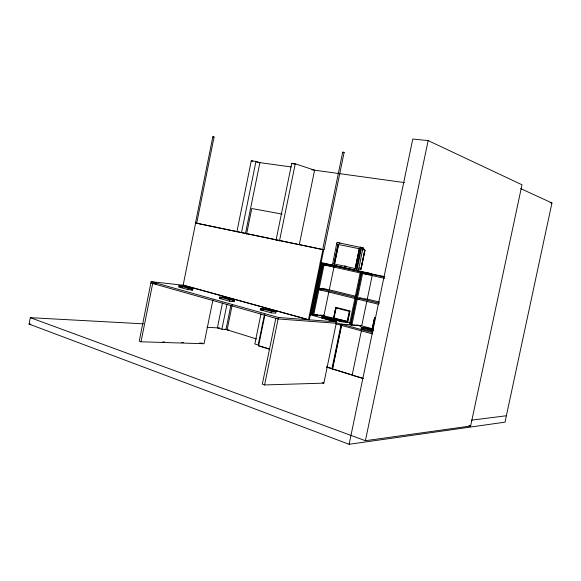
<?xml version="1.0" encoding="UTF-8"?>
<svg xmlns="http://www.w3.org/2000/svg" width="581" height="581" viewBox="0 0 581 581"><rect width="100%" height="100%" fill="white"/><g stroke="black" fill="none" stroke-linecap="round" stroke-linejoin="round"><path stroke-width="0.87" d="M334.605 265.205L334.925 265.764M358.738 269.613L358.717 269.693A9.027 7.684 -80 0 0 358.637 270.114L358.455 270.652L362.958 247.724L364.839 250.447L360.874 269.235A0.784 0.668 -79.8 0 0 361.004 268.967L361.091 268.545A5.171 4.401 -79.7 0 1 361.171 268.124L361.375 267.151M360.939 247.789L360.605 247.179L361.556 247.927L356.959 270.1L355.732 270.463L356.335 269.991L360.939 247.789L361.549 247.978M363.125 247.949L337.387 242.538L336.813 242.96L332.405 265.176L356.356 270.572M363.147 248.261L363.132 248.436A7.364 6.195 -77.4 0 1 363.031 248.937L362.943 249.336M364.81 250.607L364.803 250.12M520.656 188.593L551.95 202.965L505.012 422.155L349.116 444.283L29.05 324.082L30.306 317.676L143.565 323.842M184.511 285.373L151.147 281.669L139.244 341.17L141.016 341.788L204.054 343.727L212.929 299.883M141.016 341.788L152.687 283.477L156.289 283.869M178.933 285.743L178.672 287.036L187.953 289.621L192.551 290.108L192.812 288.808L183.545 286.251L178.933 285.743L188.215 288.314L192.812 288.808M195.485 222.981L212.842 136.724L213.401 136.782L214.062 137.014L196.69 223.227M322.833 249.561L195.63 223.01L183.153 285.22L308.475 319.768L322.934 249.59L323.464 249.699M187.953 289.621L188.215 288.314M219.473 298.409L219.749 297.065L224.288 297.516L234.354 300.304L234.078 301.648L229.56 301.219L219.473 298.409L221.746 298.634M222.443 302.977L217.396 327.866L221.891 329.253L225.987 329.471L230.853 305.504M236.866 231.87L251.29 160.755L255.967 161.402L259.881 162.629L245.458 233.627M221.891 329.253L226.939 304.386M241.543 232.451L255.967 161.402M229.56 301.219L229.836 299.861L234.354 300.304M232.153 305.105L227.113 329.914L228.798 330.001M246.562 234.223L251.776 208.528L282.046 214.084M260.295 309.789L260.578 308.395L265.023 308.787L275.924 311.801L275.634 313.203L271.218 312.839L260.295 309.789L263.854 310.094M260.992 313.856L254.841 343.959L258.204 345.012L264.377 314.815M276.011 240.367L291.749 163.326L295.257 163.798L314.59 170.182L299.309 244.63M279.454 241.086L295.257 163.798M269.802 349.341L258.589 345.826L264.921 314.866M271.218 312.839L271.509 311.423L275.924 311.801M275.815 318.294L262.321 384.157L264.595 384.949L323.842 383.133L336.522 321.91L310.319 314.815M264.595 384.949L278.422 317.473L336.522 321.91M362.914 249.503L362.813 249.99M309.303 319.833L323.748 249.75L322.673 249.532L342.71 152.149L344.097 152.454L342.739 152.186M324.045 249.815L344.119 152.44M349.827 322.695L323.9 315.737L312.803 314.626L323.341 263.563L361.397 271.981L371.993 273.796L334.307 265.481L322.629 263.411L312.099 314.474L311.191 314.227L321.482 264.333L322.397 264.537M313.718 314.873L324.024 264.892L330.712 266.047M321.896 316.805L321.663 317.952L331.105 320.509L334.373 320.763L334.612 319.615L325.193 317.081L321.896 316.805L331.344 319.354L334.612 319.615M322.077 316.449L322.302 315.345L320.603 315.2M322.775 316.601L323 315.498L319.601 315.207M323.029 316.529L323.392 314.771M333.385 266.439L333.61 265.335M333.952 263.876L337.975 244.419L359.683 248.799L355.572 268.604L333.952 263.876L334.591 263.992L338.607 244.557L337.975 244.419M334.097 263.905L338.12 244.456M334.416 263.963L338.433 244.521M323.726 316.681L328.846 291.815M355.114 297.298L319.158 288.503L329.26 289.825L334.307 265.481M324.953 318.221L325.193 317.081M329.565 318.606C316.347 315.592 350.299 320.959 347.511 321.99L341.2 321.504L327.125 317.713M331.105 320.509L331.344 319.354M335.774 307.32L333.472 318.461L347.583 322.223L349.929 310.951L335.905 307.334L333.596 318.475L327.081 317.938M331.221 319.056L341.2 321.504M326.943 367.214L331.925 368.775L341.192 324.104L352.224 324.91M363.263 378.609L332.376 368.913L341.643 324.227L372.806 332.688M332.782 367.882L341.606 325.331L335.92 323.915M355.26 268.545L359.37 248.733M347.46 322.215L349.929 310.951M361.491 266.592L361.607 266.033M364.302 253.047L364.418 252.488M364.534 251.929L364.665 251.304M358.971 268.48L359.109 267.826M362.66 250.723L362.762 250.237M361.397 271.981L350.43 324.779L349.457 324.518L360.169 272.925M384.724 276.607L361.847 272.082L350.88 324.902L361.709 325.876L372.915 328.882M351.854 325.164L362.595 273.462L370.518 274.806M360.06 326.638L360.3 325.498M360.503 326.762L360.743 325.621M372.908 331.497L361.2 328.657L361.447 327.473L364.621 327.691L373.046 329.957M361.709 325.876L366.865 301.111M379.415 303.246L357.518 297.886L367.286 299.092L372.276 275.103M361.375 330.85L352.159 375.123L362.965 378.296M368.477 329.093L366.008 328.178L372.174 328.606M371.332 331.395L371.579 330.204L373.155 330.306M372.13 328.831L374.651 317.328L372.254 328.846L365.965 328.41M372.77 328.396L374.934 318.018M349.116 444.283L412.779 139.041L428.153 140.595L521.985 184.773L470.625 426.011L365.391 440.703L30.306 317.676M365.391 440.703L428.153 140.595M358.528 270.535L357.453 270.739A6.674 5.643 -80.9 0 0 357.112 270.652L357.046 270.637M339.26 243.163L340.074 243.112M339.282 243.141L339.362 243.083M360.249 269.402L361.142 269.047L364.984 250.527L364.316 249.794M359.799 269.293L359.915 269.323A8.141 6.892 -80.9 0 1 360.213 269.388L360.845 268.938L364.679 250.462L364.396 249.815A6.333 5.367 -78.2 0 0 363.996 249.728M471.351 420.186L506.385 415.756M214.026 137.014L212.871 136.76M332.376 368.913L351.963 374.847M331.925 368.775L332.593 368.768L326.449 366.843M258.589 345.826L259.293 345.848M162.673 341.911L164.474 341.969M181.599 342.507L183.4 342.565M199.617 343.073L202.319 343.16M29.05 324.082L30.858 324.162M206.996 327.299L219.858 327.996M361.2 328.657L363.583 328.817M342.056 325.454L341.396 325.404L372.588 333.908M336.246 323.239L278.125 318.947L150.893 282.969M349.457 324.518L352.151 324.714M356.64 325.048L358.441 325.178M353.568 325.099L358.949 325.491M341.149 321.729L347.583 322.223M310.363 314.321L317.204 314.909M310.203 314.401L317.901 315.062M311.191 314.227L312.898 314.372M315.447 314.59L317.146 314.735M180.981 287.283L182.521 287.45M359.058 299.266L357.279 299.048L378.296 304.212M359.559 297.85L361.338 298.068M321.453 289.948L318.925 289.621L354.868 298.46M320.843 288.459L326.747 289.236M256.766 162.201L291.175 166.95M311.859 169.812L404.478 182.601M550.149 202.718L551.95 202.965M357.976 270.848L335.854 265.96M356.335 269.991L356.959 270.1M332.383 266.33L334.053 266.621M332.325 264.696L332.884 264.798M332.673 265.364L333.189 265.43M355.746 268.633L355.114 268.524L359.232 248.704L359.85 248.835M195.63 223.01L323.886 249.779M196.654 223.22L196.255 223.14M360.06 247.107L360.438 247.179M361.121 247.317L361.578 247.412M361.651 247.426L362.791 247.651M195.703 223.031L196.029 223.097M323.653 249.736L323.268 249.648M336.806 243.011L338.026 242.676L337.387 242.538M336.123 266.025L336.588 266.12M344.511 265.953L346.414 266.359M321.264 262.605L332.724 265.139M320.022 262.837L322.629 263.411M361.847 272.082L384.419 277.079M323.109 264.682L361.157 273.143M361.607 273.244L384.607 278.357M329.26 289.825L356.204 296.39M367.286 299.092L379.422 302.047M366.008 328.178L373.547 330.211M370.148 329.543L372.661 330.219M361.447 327.473L371.579 330.204M336.021 322.702L341.192 324.104M184.911 285.561L306.688 319.114M334.881 265.735L334.663 265.459A0.835 0.69 -80 0 1 334.612 265.226L334.968 265.764M219.749 297.065L229.836 299.861M260.578 308.395L271.509 311.423M190.866 289.636L192.551 290.108M232.4 301.183L234.078 301.648M151.147 281.669L278.422 317.473M224.956 329.151L256.526 338.963M251.29 160.755L252.858 161.249M260.143 346.116L269.635 349.087M468.932 425.459L470.625 426.011M291.749 163.326L294.284 164.162M322.39 382.661L323.842 383.133M336.152 308.003L334.046 318.025L347.14 321.525L349.246 311.38L336.152 308.003"/></g></svg>
